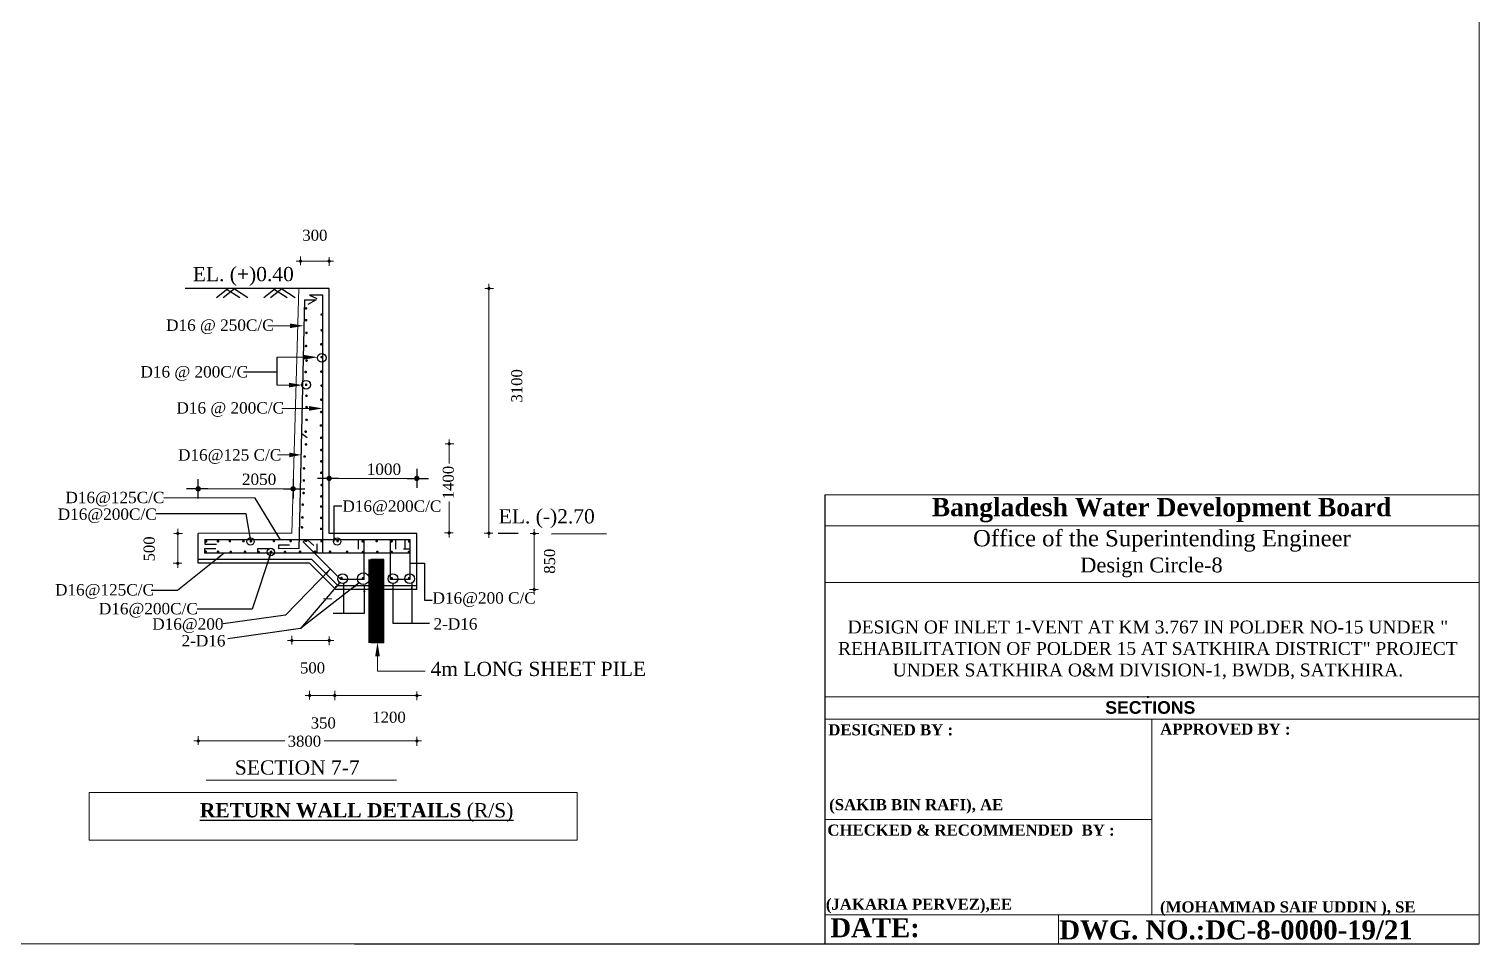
# Model space of a CAD drawing. Header units: inches. Extents: x -1277702 to 350617, y -622745 to 1282697.
# Drawn here: x -693778 to -657097, y 907299 to 930441 of the extents above; entities that cross this region are included whole.
import ezdxf

# ---------------------------------------------------------------- set-up
doc = ezdxf.new("R2010")
doc.units = ezdxf.units.IN
doc.header["$LTSCALE"] = 600
doc.header["$MEASUREMENT"] = 0
doc.linetypes.add('DASHED2', pattern=[0.375, 0.25, -0.125])
for name, color, linetype, lineweight in [('DIM', 140, 'Continuous', 15), ('Left Bank Profile', 7, 'Continuous', 25), ('LINE', 7, 'Continuous', 20)]:
    doc.layers.add(name, color=color, linetype=linetype, lineweight=lineweight)
for name, color, linetype in [('ELEVATION', 7, 'Continuous'), ('PLAN', 7, 'Continuous'), ('TEXT', 7, 'Continuous')]:
    doc.layers.add(name, color=color, linetype=linetype)
doc.styles.add('REGULAR', font='times.ttf', dxfattribs={"height": 200})
doc.dimstyles.new('DIM', dxfattribs={"dimscale": 0, "dimtxt": 200, "dimasz": 1.6, "dimexe": 0, "dimexo": 0, "dimgap": 100, "dimtad": 1, "dimdec": 0, "dimzin": 0, "dimdsep": 46, "dimtxsty": 'REGULAR', "dimblk": 'DD', "dimcen": 150, "dimse1": 1, "dimse2": 1, "dimclrd": 7, "dimclrt": 133, "dimadec": 0, "dimazin": 0, "dimtfac": 1, "dimtdec": 0, "dimtofl": 0, "dimtmove": 0, "dimatfit": 3, "dimfxl": 1, "dimtolj": 1, "dimtzin": 0, "dimlwd": 0, "dimarcsym": 0})
doc.dimstyles.new('LEADER', dxfattribs={"dimtxt": 150, "dimasz": 160, "dimexe": 100, "dimexo": 100, "dimgap": 70, "dimtad": 0, "dimtih": 1, "dimtoh": 1, "dimdec": 0, "dimzin": 0, "dimdsep": 46, "dimtxsty": 'Standard', "dimcen": 0.09, "dimclrd": 170, "dimclre": 170, "dimclrt": 169, "dimadec": 0, "dimazin": 0, "dimtfac": 1, "dimtdec": 4, "dimtofl": 0, "dimtmove": 0, "dimatfit": 3, "dimfxl": 1, "dimtolj": 1, "dimtzin": 0, "dimarcsym": 0})

# ---------------------------------------------------------------- blocks, each defined once
blk = doc.blocks.new('D')
at = {"color": 170}
for p, q in [((-87, 0), (107, 0)), ((0, -87), (0, 87))]:
    blk.add_line(p, q, dxfattribs=at)
at = {"color": 170, "const_width": 25}
blk.add_lwpolyline([(-12, 0, 1), (12, 0, 1)], format="xyb", close=True, dxfattribs=at)
blk = doc.blocks.new('DOT')
at = {"layer": 'DIM'}
for p, q in [((-75, 0), (71, 0)), ((0, 63), (0, -75))]:
    blk.add_line(p, q, dxfattribs=at)
at = {"layer": 'DIM', "const_width": 24.8}
blk.add_lwpolyline([(-13, 0, 1), (13, 0, 1)], format="xyb", close=True, dxfattribs=at)
blk = doc.blocks.new('DD')
at = {"layer": 'DIM'}
blk.add_blockref('DOT', (0, 0), dxfattribs=at)
blk = doc.blocks.new('*D197')
at = {"layer": 'DEFPOINTS', "color": 0, "linetype": 'Continuous'}
for p in [(-686290, 923880), (-686290, 917688), (-682144, 917688)]:
    blk.add_point(p, dxfattribs=at)
at = {"layer": 'LINE', "color": 1, "linetype": 'ByBlock', "lineweight": 0}
blk.add_line((-682144, 923879), (-682144, 917690), dxfattribs=at)
at = {"layer": 'LINE', "color": 1, "linetype": 'Continuous', "lineweight": 0, "xscale": 1.6, "yscale": 1.6, "zscale": 1.6}
for p, rotation in [((-682144, 923880), 90), ((-682144, 917688), 270)]:
    blk.add_blockref('DD', p, dxfattribs=dict(at, rotation=rotation))
at = {"layer": 'LINE', "color": 1, "linetype": 'Continuous', "insert": (-681436, 921415), "char_height": 200, "attachment_point": 5, "rotation": 90, "style": 'REGULAR'}
blk.add_mtext('\\A1;{\\fTimes New Roman CE|b0|i0|c238|p18;\\H1.4x;3\\fTimes New Roman CE|b0|i0|c0|p18;1\\fTimes New Roman|b0|i0|c238|p18;00}', dxfattribs=at)
blk = doc.blocks.new('*D198')
at = {"layer": 'DEFPOINTS', "color": 0, "linetype": 'Continuous'}
for p in [(-681402, 917679), (-682433, 916263), (-680997, 916263)]:
    blk.add_point(p, dxfattribs=at)
at = {"layer": 'LINE', "color": 1, "linetype": 'ByBlock', "lineweight": 0}
blk.add_line((-680997, 917678), (-680997, 916265), dxfattribs=at)
at = {"layer": 'LINE', "color": 1, "linetype": 'Continuous', "lineweight": 0, "xscale": 1.6, "yscale": 1.6, "zscale": 1.6}
for p, rotation in [((-680997, 917679), 90), ((-680997, 916263), 270)]:
    blk.add_blockref('DD', p, dxfattribs=dict(at, rotation=rotation))
at = {"layer": 'LINE', "color": 1, "linetype": 'Continuous', "insert": (-680607, 916979), "char_height": 200, "attachment_point": 5, "rotation": 90, "style": 'REGULAR'}
blk.add_mtext('\\A1;{\\fTimes New Roman CE|b0|i0|c238|p18;\\H1.4x;850}', dxfattribs=at)
blk = doc.blocks.new('*D199')
at = {"layer": 'DEFPOINTS', "color": 0, "linetype": 'Continuous'}
for p in [(-686678, 915986), (-686044, 915415), (-686044, 913584)]:
    blk.add_point(p, dxfattribs=at)
at = {"layer": 'LINE', "color": 1, "linetype": 'ByBlock', "lineweight": 0}
blk.add_line((-686676, 913584), (-686045, 913584), dxfattribs=at)
at = {"layer": 'LINE', "color": 1, "linetype": 'Continuous', "lineweight": 0, "xscale": 1.6, "yscale": 1.6, "zscale": 1.6, "rotation": 180}
blk.add_blockref('DD', (-686678, 913584), dxfattribs=at)
at = {"layer": 'LINE', "color": 1, "linetype": 'Continuous', "lineweight": 0, "xscale": 1.6, "yscale": 1.6, "zscale": 1.6}
blk.add_blockref('DD', (-686044, 913584), dxfattribs=at)
at = {"layer": 'LINE', "color": 1, "linetype": 'Continuous', "insert": (-686333, 912888), "char_height": 200, "attachment_point": 5, "style": 'REGULAR'}
blk.add_mtext('\\A1;{\\fTimes New Roman CE|b0|i0|c238|p18;\\H1.4x;3\\fTimes New Roman CE|b0|i0|c0|p18;5\\fTimes New Roman CE|b0|i0|c238|p18;0}', dxfattribs=at)
blk = doc.blocks.new('*D200')
at = {"layer": 'DEFPOINTS', "color": 0, "linetype": 'Continuous'}
for p in [(-686044, 915415), (-683964, 915322), (-683964, 913584)]:
    blk.add_point(p, dxfattribs=at)
at = {"layer": 'LINE', "color": 1, "linetype": 'ByBlock', "lineweight": 0}
blk.add_line((-686042, 913584), (-683966, 913584), dxfattribs=at)
at = {"layer": 'LINE', "color": 1, "linetype": 'Continuous', "lineweight": 0, "xscale": 1.6, "yscale": 1.6, "zscale": 1.6, "rotation": 180}
blk.add_blockref('DD', (-686044, 913584), dxfattribs=at)
at = {"layer": 'LINE', "color": 1, "linetype": 'Continuous', "lineweight": 0, "xscale": 1.6, "yscale": 1.6, "zscale": 1.6}
blk.add_blockref('DD', (-683964, 913584), dxfattribs=at)
at = {"layer": 'LINE', "color": 1, "linetype": 'Continuous', "insert": (-684670, 913033), "char_height": 200, "attachment_point": 5, "style": 'REGULAR'}
blk.add_mtext('\\A1;{\\fTimes New Roman CE|b0|i0|c238|p18;\\H1.4x;\\C6;1200}', dxfattribs=at)
blk = doc.blocks.new('*D201')
at = {"layer": 'DEFPOINTS', "color": 0, "linetype": 'Continuous'}
for p in [(-689496, 916927), (-683964, 916263), (-683964, 912434)]:
    blk.add_point(p, dxfattribs=at)
at = {"layer": 'LINE', "color": 1, "linetype": 'ByBlock', "lineweight": 0}
for p, q in [((-689495, 912434), (-687309, 912434)), ((-683966, 912434), (-686314, 912434))]:
    blk.add_line(p, q, dxfattribs=at)
at = {"layer": 'LINE', "color": 1, "linetype": 'Continuous', "lineweight": 0, "xscale": 1.6, "yscale": 1.6, "zscale": 1.6, "rotation": 180}
blk.add_blockref('DD', (-689496, 912434), dxfattribs=at)
at = {"layer": 'LINE', "color": 1, "linetype": 'Continuous', "lineweight": 0, "xscale": 1.6, "yscale": 1.6, "zscale": 1.6}
blk.add_blockref('DD', (-683964, 912434), dxfattribs=at)
at = {"layer": 'LINE', "color": 1, "linetype": 'Continuous', "insert": (-686811, 912427), "char_height": 200, "attachment_point": 5, "style": 'REGULAR'}
blk.add_mtext('\\A1;{\\fTimes New Roman|b0|i0|c238|p18;\\H1.4x;3\\fTimes New Roman|b0|i0|c0|p18;800}', dxfattribs=at)
blk = doc.blocks.new('*D222')
at = {"layer": 'DEFPOINTS', "color": 0, "linetype": 'Continuous'}
for p in [(-689500, 917684), (-690014, 916927), (-689500, 916927)]:
    blk.add_point(p, dxfattribs=at)
at = {"layer": 'LINE', "color": 1, "linetype": 'ByBlock', "lineweight": 0}
blk.add_line((-690014, 917682), (-690014, 916929), dxfattribs=at)
at = {"layer": 'LINE', "color": 1, "linetype": 'Continuous', "lineweight": 0, "xscale": 1.6, "yscale": 1.6, "zscale": 1.6}
for p, rotation in [((-690014, 917684), 90), ((-690014, 916927), 270)]:
    blk.add_blockref('DD', p, dxfattribs=dict(at, rotation=rotation))
at = {"layer": 'LINE', "color": 1, "linetype": 'Continuous', "insert": (-690736, 917291), "char_height": 200, "attachment_point": 5, "rotation": 90, "style": 'REGULAR'}
blk.add_mtext('\\A1;{\\fTimes New Roman CE|b0|i0|c238|p18;\\H1.4x;500}', dxfattribs=at)
blk = doc.blocks.new('*D202')
at = {"layer": 'DEFPOINTS', "color": 0, "linetype": 'Continuous'}
for p in [(-687129, 917689), (-686181, 917684), (-686181, 914976)]:
    blk.add_point(p, dxfattribs=at)
at = {"layer": 'LINE', "color": 1, "linetype": 'ByBlock', "lineweight": 0}
blk.add_line((-687127, 914976), (-686182, 914976), dxfattribs=at)
at = {"layer": 'LINE', "color": 1, "linetype": 'Continuous', "lineweight": 0, "xscale": 1.6, "yscale": 1.6, "zscale": 1.6, "rotation": 180}
blk.add_blockref('DD', (-687129, 914976), dxfattribs=at)
at = {"layer": 'LINE', "color": 1, "linetype": 'Continuous', "lineweight": 0, "xscale": 1.6, "yscale": 1.6, "zscale": 1.6}
blk.add_blockref('DD', (-686181, 914976), dxfattribs=at)
at = {"layer": 'LINE', "color": 1, "linetype": 'Continuous', "insert": (-686605, 914281), "char_height": 200, "attachment_point": 5, "style": 'REGULAR'}
blk.add_mtext('\\A1;{\\fTimes New Roman|b0|i0|c0|p18;\\H1.4x;50\\fTimes New Roman|b0|i0|c238|p18;0}', dxfattribs=at)
blk = doc.blocks.new('*D203')
at = {"layer": 'DEFPOINTS', "color": 0, "linetype": 'Continuous'}
for p in [(-686909, 926973), (-686187, 926401), (-686187, 924570)]:
    blk.add_point(p, dxfattribs=at)
at = {"layer": 'LINE', "color": 1, "linetype": 'ByBlock', "lineweight": 0}
blk.add_line((-686907, 924570), (-686189, 924570), dxfattribs=at)
at = {"layer": 'LINE', "color": 1, "linetype": 'Continuous', "lineweight": 0, "xscale": 1.6, "yscale": 1.6, "zscale": 1.6, "rotation": 180}
blk.add_blockref('DD', (-686909, 924570), dxfattribs=at)
at = {"layer": 'LINE', "color": 1, "linetype": 'Continuous', "lineweight": 0, "xscale": 1.6, "yscale": 1.6, "zscale": 1.6}
blk.add_blockref('DD', (-686187, 924570), dxfattribs=at)
at = {"layer": 'LINE', "color": 1, "linetype": 'Continuous', "insert": (-686546, 925223), "char_height": 200, "attachment_point": 5, "style": 'REGULAR'}
blk.add_mtext('\\A1;{\\fTimes New Roman CE|b0|i0|c238|p18;\\H1.4x;30\\fTimes New Roman|b0|i0|c238|p18;0}', dxfattribs=at)
blk = doc.blocks.new('*D220')
at = {"layer": 'DEFPOINTS', "color": 0, "linetype": 'Continuous'}
for p in [(-681343, 919949), (-683150, 917696), (-679999, 917696)]:
    blk.add_point(p, dxfattribs=at)
at = {"layer": 'LINE', "color": 1, "lineweight": 0}
for p, q in [((-683150, 919947), (-683150, 919452)), ((-683150, 917698), (-683150, 918489))]:
    blk.add_line(p, q, dxfattribs=at)
at = {"layer": 'LINE', "color": 1, "linetype": 'Continuous', "lineweight": 0, "xscale": 1.6, "yscale": 1.6, "zscale": 1.6}
for p, rotation in [((-683150, 919949), 90), ((-683150, 917696), 270)]:
    blk.add_blockref('DD', p, dxfattribs=dict(at, rotation=rotation))
at = {"layer": 'LINE', "color": 1, "linetype": 'Continuous', "insert": (-683171, 918970), "char_height": 200, "attachment_point": 5, "rotation": 90, "style": 'REGULAR'}
blk.add_mtext('\\A1;{\\fTimes New Roman|b0|i0|c0|p18;\\H1.4x;1400}', dxfattribs=at)

msp = doc.modelspace()

# ---------------------------------------------------------------- linework, layer by layer
at = {"color": 7}
for p, q in [((-686734.07168, 923879.86784), (-689830.76289, 923879.86784)), ((-688749.01128, 923873.1266), (-689033.52784, 923637.88998)), ((-688582.22527, 923873.1266), (-688866.74183, 923637.88998)), ((-688788.2551, 923873.1266), (-688444.87327, 923647.69184)), ((-688582.22527, 923873.1266), (-688238.84344, 923647.69184)), ((-687552.07887, 923873.1266), (-687836.59542, 923637.88998)), ((-687385.29286, 923873.1266), (-687669.80942, 923637.88998)), ((-687591.32269, 923873.1266), (-687247.94085, 923647.69184)), ((-687385.29286, 923873.1266), (-687041.91103, 923647.69184)), ((-686180.83971, 923879.86784), (-686734.07168, 923879.86784)), ((-673646.91289, 918661.9124, 0), (-673646.91289, 907299.40895, 0)), ((-684121.88373, 916934.59795), (-683771.47782, 916934.59795)), ((-683769.77129, 916928.82355), (-683769.77129, 915994.35215)), ((-683769.77129, 915994.35215), (-683574.90337, 915994.35215))]:
    msp.add_line(p, q, dxfattribs=at)
for p, q in [((-687502.81985, 921429.69402), (-687502.81985, 922138.40906)), ((-687505.90924, 921765.5791), (-688353.27715, 921765.5791))]:
    msp.add_line(p, q)
at = {"color": 1}
msp.add_line((-686878.46189, 920213.84331), (-686745.01178, 920107.19979), dxfattribs=at)
at = {"color": 5, "linetype": 'Continuous', "lineweight": 0}
for p, q in [((-686192.06032, 919075.37353), (-683970.67798, 919073.62316)), ((-689494.59572, 918810.87465), (-686913.5077, 918810.87465)), ((-686118.73518, 916031.09757), (-686326.09944, 916032.4105)), ((-684962.40177, 914575.24585), (-684962.40177, 914198.92299)), ((-684962.40177, 914198.92299), (-683752.04773, 914198.92401))]:
    msp.add_line(p, q, dxfattribs=at)
at = {"layer": 'DEFPOINTS', "color": 0, "linetype": 'ByBlock'}
for p in [(-686910.74154, 918810.87465), (-689500.23153, 917683.66976), (-686180.83971, 917683.66976), (-683967.91182, 917683.66976), (-683967.91182, 917683.66976), (-683470.99476, 917683.66976), (-681630.21803, 917683.66976), (-689502.84523, 912709.76796), (-683993.48161, 912709.76796), (-689502.84523, 912433.3737)]:
    msp.add_point(p, dxfattribs=at)
at = {"layer": 'ELEVATION', "color": 1}
for p, q in [((-686346.8093, 923706.05396), (-686683.88897, 923706.05396)), ((-686683.88897, 923706.05396), (-686494.28099, 923624.81938)), ((-686346.8093, 917185.76099), (-686346.8093, 923706.05396)), ((-686806.08595, 923593.23261), (-686948.13295, 917296.40738)), ((-686806.13476, 923593.23261), (-686510.96079, 923593.23261)), ((-686510.96079, 923593.23261), (-686720.55684, 923473.21335)), ((-686955.36447, 917517.70017), (-689334.26194, 917517.70017)), ((-689326.92658, 917519.41857), (-689326.92658, 917410.80387)), ((-689326.92658, 917410.80387), (-689036.96351, 917410.80387)), ((-687188.4484, 917386.91949), (-687467.62404, 917386.91949)), ((-687464.18891, 917386.91949), (-687467.42148, 917296.40738)), ((-684133.88141, 917517.70017), (-686961.29195, 917517.70017)), ((-686767.10783, 917523.20869), (-686838.58099, 917469.66356)), ((-685890.80006, 916521.88263), (-686838.58099, 917469.66356)), ((-686735.38325, 917519.41857), (-686572.27819, 917374.59952)), ((-686490.04355, 917184.4843), (-686490.04355, 917416.95858)), ((-685448.67149, 917519.41857), (-685448.67149, 917284.08741)), ((-685295.66855, 916521.88263), (-685295.66855, 917517.70017)), ((-684631.79019, 916521.88263), (-684631.79019, 917517.70017)), ((-684506.29264, 917519.41857), (-684506.29264, 917284.08741)), ((-684270.69644, 917519.41857), (-684270.69644, 917284.08741)), ((-684133.88141, 916521.88263), (-684133.88141, 917517.70017)), ((-689055.0863, 917296.40738), (-689334.26194, 917296.40738)), ((-689334.26194, 917296.40738), (-689334.26194, 917185.76099)), ((-684133.88141, 917185.76099), (-689334.26194, 917185.76099)), ((-687721.31679, 917296.40738), (-688000.49243, 917296.40738)), ((-688000.49243, 917296.40738), (-688000.49243, 917185.76099)), ((-686948.05919, 917299.677), (-687467.42148, 917296.40738)), ((-684133.90538, 917285.19855), (-684300.14335, 917285.19855)), ((-685295.66855, 916521.88263), (-685890.80006, 916521.88263)), ((-684133.88141, 916521.88263), (-684631.79019, 916521.88263))]:
    msp.add_line(p, q, dxfattribs=at)
at = {"layer": 'ELEVATION'}
for p, q in [((-686180.83971, 917683.66976), (-686180.83971, 923879.86784)), ((-687128.99651, 917688.53917), (-689500.23153, 917683.66976)), ((-689500.23153, 916927.18185), (-689500.23153, 917683.66976)), ((-683967.91182, 917683.66976), (-686180.83971, 917683.66976)), ((-683967.91182, 916263.30348), (-683967.91182, 917683.66976)), ((-680560.95443, 917677.04758), (-679169.35594, 917681.97777)), ((-686623.42528, 917019.7914), (-689500.23153, 917019.7914)), ((-685959.54692, 916355.91303), (-686623.42528, 917019.7914)), ((-685173.95752, 914912.66665), (-685173.95752, 917019.7914)), ((-685173.95752, 914912.66665), (-685173.95752, 917019.7914)), ((-685173.95752, 914912.66665), (-685173.95752, 917019.7914)), ((-685173.95752, 914912.66665), (-685173.95752, 917019.7914)), ((-685151.82824, 914912.66665), (-685151.82824, 917019.7914)), ((-685151.82824, 914912.66665), (-685151.82824, 917019.7914)), ((-685151.82824, 914912.66665), (-685151.82824, 917019.7914)), ((-685151.82824, 914912.66665), (-685151.82824, 917019.7914)), ((-685151.82824, 914912.66665), (-685151.82824, 917019.7914)), ((-685151.82824, 914912.66665), (-685151.82824, 917019.7914)), ((-685151.82824, 914912.66665), (-685151.82824, 917019.7914)), ((-685151.82824, 914912.66665), (-685151.82824, 917019.7914)), ((-685151.82824, 914912.66665), (-685151.82824, 917019.7914)), ((-685151.82824, 914912.66665), (-685151.82824, 917019.7914)), ((-685151.82824, 914912.66665), (-685151.82824, 917019.7914)), ((-685151.82824, 914912.66665), (-685151.82824, 917019.7914)), ((-685129.69896, 914912.66665), (-685129.69896, 917019.7914)), ((-685129.69896, 914912.66665), (-685129.69896, 917019.7914)), ((-685129.69896, 914912.66665), (-685129.69896, 917019.7914)), ((-685129.69896, 914912.66665), (-685129.69896, 917019.7914)), ((-685129.69896, 914912.66665), (-685129.69896, 917019.7914)), ((-685129.69896, 914912.66665), (-685129.69896, 917019.7914)), ((-685129.69896, 914912.66665), (-685129.69896, 917019.7914)), ((-685129.69896, 914912.66665), (-685129.69896, 917019.7914)), ((-685129.69896, 914912.66665), (-685129.69896, 917019.7914)), ((-685129.69896, 914912.66665), (-685129.69896, 917019.7914)), ((-685129.69896, 914912.66665), (-685129.69896, 917019.7914)), ((-685129.69896, 914912.66665), (-685129.69896, 917019.7914)), ((-685129.69896, 914912.66665), (-685129.69896, 917019.7914)), ((-685129.69896, 914912.66665), (-685129.69896, 917019.7914)), ((-684797.75978, 917019.7914), (-685129.69896, 917019.7914)), ((-685118.63432, 914912.66665), (-685118.63432, 917019.7914)), ((-685107.56968, 914912.66665), (-685107.56968, 917019.7914)), ((-685107.56968, 914912.66665), (-685107.56968, 917019.7914)), ((-685107.56968, 914912.66665), (-685107.56968, 917019.7914)), ((-685107.56968, 914912.66665), (-685107.56968, 917019.7914)), ((-685096.50504, 914912.66665), (-685096.50504, 917019.7914)), ((-685096.50504, 914912.66665), (-685096.50504, 917019.7914)), ((-685074.37576, 914912.66665), (-685074.37576, 917019.7914)), ((-685052.24649, 914912.66665), (-685052.24649, 917019.7914)), ((-685030.11721, 914912.66665), (-685030.11721, 917019.7914)), ((-685007.98793, 914912.66665), (-685007.98793, 917019.7914)), ((-684985.85865, 914912.66665), (-684985.85865, 917019.7914)), ((-684985.85865, 914912.66665), (-684985.85865, 917019.7914)), ((-684985.85865, 914912.66665), (-684985.85865, 917019.7914)), ((-684985.85865, 914912.66665), (-684985.85865, 917019.7914)), ((-684985.85865, 914912.66665), (-684985.85865, 917019.7914)), ((-684985.85865, 914912.66665), (-684985.85865, 917019.7914)), ((-684985.85865, 914912.66665), (-684985.85865, 917019.7914)), ((-684985.85865, 914912.66665), (-684985.85865, 917019.7914)), ((-684985.85865, 914912.66665), (-684985.85865, 917019.7914)), ((-684963.72937, 914912.66665), (-684963.72937, 917019.7914)), ((-684941.60009, 914912.66665), (-684941.60009, 917019.7914)), ((-684919.47081, 914912.66665), (-684919.47081, 917019.7914)), ((-684897.34153, 914912.66665), (-684897.34153, 917019.7914)), ((-684897.34153, 914912.66665), (-684897.34153, 917019.7914)), ((-684897.34153, 914912.66665), (-684897.34153, 917019.7914)), ((-684875.21226, 914912.66665), (-684875.21226, 917019.7914)), ((-684875.21226, 914912.66665), (-684875.21226, 917019.7914)), ((-684853.08298, 914912.66665), (-684853.08298, 917019.7914)), ((-684830.9537, 914912.66665), (-684830.9537, 917019.7914)), ((-684808.82442, 914912.66665), (-684808.82442, 917019.7914)), ((-684797.75978, 914912.66665), (-684797.75978, 917019.7914)), ((-686681.37583, 916927.18185), (-689500.23153, 916927.18185)), ((-686017.49746, 916263.30348), (-686681.37583, 916927.18185)), ((-685129.69896, 916355.91303), (-685959.54692, 916355.91303)), ((-683967.91182, 916355.91303), (-684797.75978, 916355.91303)), ((-685129.69896, 916263.30348), (-686017.49746, 916263.30348)), ((-683967.91182, 916263.30348), (-684797.75978, 916263.30348)), ((-684797.75978, 914912.66665), (-685129.69896, 914912.66665))]:
    msp.add_line(p, q, dxfattribs=at)
at = {"layer": 'ELEVATION', "color": 1, "lineweight": 0, "const_width": 32.64069}
for points in [[(-686753.32405, 923374.65747, -1), (-686787.0712, 923374.65747, -1)], [(-686749.52228, 923075.76207, -1), (-686783.26943, 923075.76207, -1)], [(-686356.80325, 923219.67516, -1), (-686390.5504, 923219.67516, -1)], [(-686741.70875, 922754.72741, -1), (-686775.4559, 922754.72741, -1)], [(-686356.80325, 922821.14851, -1), (-686390.5504, 922821.14851, -1)], [(-686752.79108, 922422.62187, -1), (-686786.53823, 922422.62187, -1)], [(-686367.88558, 922466.90206, -1), (-686401.63273, 922466.90206, -1)], [(-686356.80176, 922141.52956, -1), (-686390.54891, 922141.52956, -1)], [(-686761.91625, 921765.07308, -1), (-686795.6634, 921765.07308, -1)], [(-686739.7501, 922052.8976, -1), (-686773.49725, 922052.8976, -1)], [(-686367.88409, 921776.21388, -1), (-686401.63124, 921776.21388, -1)], [(-686749.03905, 921444.03759, -1), (-686782.7862, 921444.03759, -1)], [(-686356.80176, 921421.96825, -1), (-686390.54891, 921421.96825, -1)], [(-686742.08328, 921164.67901, -1), (-686775.83043, 921164.67901, -1)], [(-686367.88409, 921065.55329, -1), (-686401.63124, 921065.55329, -1)], [(-686739.02779, 920877.3157, -1), (-686772.77494, 920877.3157, -1)], [(-686367.88409, 920755.58868, -1), (-686401.63124, 920755.58868, -1)], [(-686739.02779, 920556.28104, -1), (-686772.77494, 920556.28104, -1)], [(-686378.96791, 920412.41309, -1), (-686412.71506, 920412.41309, -1)], [(-686761.19245, 920257.38564, -1), (-686794.9396, 920257.38564, -1)], [(-686755.54581, 919934.15804, -1), (-686789.29296, 919934.15804, -1)], [(-686367.88409, 920102.44765, -1), (-686401.63124, 920102.44765, -1)], [(-686788.55896, 919628.08018, -1), (-686822.30611, 919628.08018, -1)], [(-686367.88409, 919792.48304, -1), (-686401.63124, 919792.48304, -1)], [(-686805.96154, 919327.49097, -1), (-686839.70869, 919327.49097, -1)], [(-686367.88409, 919504.65851, -1), (-686401.63124, 919504.65851, -1)], [(-686367.88409, 919216.83316, -1), (-686401.63124, 919216.83316, -1)], [(-686808.40844, 919023.1455, -1), (-686842.15559, 919023.1455, -1)], [(-686356.80176, 918906.86855, -1), (-686390.54891, 918906.86855, -1)], [(-686814.83284, 918703.8691, -1), (-686848.57999, 918703.8691, -1)], [(-686367.88409, 918619.04403, -1), (-686401.63124, 918619.04403, -1)], [(-686367.88409, 918619.04403, -1), (-686401.63124, 918619.04403, -1)], [(-686844.36469, 918087.67517, -1), (-686878.11184, 918087.67517, -1)], [(-686836.0495, 918411.42508, -1), (-686869.79665, 918411.42508, -1)], [(-686367.88409, 918364.42965, -1), (-686401.63124, 918364.42965, -1)], [(-686855.75219, 917836.12964, -1), (-686889.49934, 917836.12964, -1)], [(-686367.88409, 918076.60512, -1), (-686401.63124, 918076.60512, -1)], [(-686367.88409, 917799.85065, -1), (-686401.63124, 917799.85065, -1)], [(-689278.70157, 917484.4627, -1), (-689312.44872, 917484.4627, -1)], [(-688979.47263, 917484.4627, -1), (-689013.21978, 917484.4627, -1)], [(-688680.24369, 917489.99773, -1), (-688713.99084, 917489.99773, -1)], [(-688335.58838, 917489.99773, -1), (-688369.33553, 917489.99773, -1)], [(-688145.91005, 917484.4627, -1), (-688179.6572, 917484.4627, -1)], [(-687565.35061, 917489.99773, -1), (-687599.09777, 917489.99773, -1)], [(-687144.21303, 917489.99773, -1), (-687177.96018, 917489.99773, -1)], [(-686749.13871, 917495.53192, -1), (-686782.88586, 917495.53192, -1)], [(-686361.24812, 917489.9969, -1), (-686394.99527, 917489.9969, -1)], [(-685954.65777, 917489.9969, -1), (-685988.40492, 917489.9969, -1)], [(-685319.48949, 917484.46188, -1), (-685353.23664, 917484.46188, -1)], [(-684964.84739, 917489.9969, -1), (-684998.59454, 917489.9969, -1)], [(-684588.04063, 917484.46188, -1), (-684621.78778, 917484.46188, -1)], [(-684144.73838, 917484.46188, -1), (-684178.48553, 917484.46188, -1)], [(-689289.78391, 917218.77827, -1), (-689323.53106, 917218.77827, -1)], [(-688979.47263, 917218.77827, -1), (-689013.21978, 917218.77827, -1)], [(-688658.07753, 917213.24325, -1), (-688691.82468, 917213.24325, -1)], [(-688296.79947, 917218.77827, -1), (-688330.54662, 917218.77827, -1)], [(-687953.23971, 917213.24325, -1), (-687986.98686, 917213.24325, -1)], [(-687637.38652, 917218.77827, -1), (-687671.13367, 917218.77827, -1)], [(-687286.64302, 917213.24242, -1), (-687320.39017, 917213.24242, -1)], [(-686904.29435, 917218.77745, -1), (-686938.0415, 917218.77745, -1)], [(-686527.48759, 917218.77745, -1), (-686561.23474, 917218.77745, -1)], [(-686145.13891, 917218.77745, -1), (-686178.88606, 917218.77745, -1)], [(-685712.92049, 917218.77745, -1), (-685746.66764, 917218.77745, -1)], [(-685308.40715, 917213.24242, -1), (-685342.1543, 917213.24242, -1)], [(-684948.22315, 917213.24242, -1), (-684981.9703, 917213.24242, -1)], [(-684588.04063, 917213.24242, -1), (-684621.78778, 917213.24242, -1)], [(-684150.2803, 917213.24242, -1), (-684184.02745, 917213.24242, -1)], [(-685856.9938, 916554.5672, -1), (-685890.74095, 916554.5672, -1)], [(-685313.94757, 916549.03218, -1), (-685347.69472, 916549.03218, -1)], [(-684588.04063, 916549.03218, -1), (-684621.78778, 916549.03218, -1)], [(-684144.73838, 916549.03218, -1), (-684178.48553, 916549.03218, -1)]]:
    msp.add_lwpolyline(points, format="xyb", close=True, dxfattribs=at)
at = {"layer": 'ELEVATION', "color": 1}
for centre, radius in [((-686373.67533, 922124.65598), 109.32623), ((-686767.78453, 921444.49222), 109.32623), ((-688176.53468, 917478.45112), 93.70819), ((-685982.21453, 917478.05729), 93.70819), ((-687661.06174, 917212.94457), 93.70819)]:
    msp.add_circle(centre, radius, dxfattribs=at)
at = {"layer": 'Left Bank Profile', "elevation": 0}
msp.add_lwpolyline([(-685547.65671, 907299.40895), (-657097.11624, 907299.40895)], dxfattribs=at)
msp.add_lwpolyline([(-685547.65671, 907299.40895), (-657097.11624, 907299.40895)], dxfattribs=at)
at = {"layer": 'LINE', "linetype": 'Continuous'}
msp.add_line((-687129.13307, 917683.66976), (-686955.36447, 923879.86784), dxfattribs=at)
at = {"layer": 'LINE'}
for p, q in [((-673646.91289, 918661.9124, 0), (-657097.11624, 918661.9124, 0)), ((-673646.91289, 917877.24723, 0), (-657097.11624, 917877.24723, 0)), ((-673646.91289, 916444.05803, 0), (-657097.11624, 916444.05803, 0)), ((-673646.91289, 913553.38072, 0), (-657097.11624, 913553.38072, 0)), ((-673646.91289, 912984.93502, 0), (-657097.11624, 912984.93502, 0)), ((-665372.01457, 912984.93502, 0), (-665372.01457, 908033.83549, 0)), ((-673646.91289, 910449.99614, 0), (-665372.01457, 910449.99614, 0)), ((-673646.91289, 908033.83549, 0), (-657097.11624, 908033.83549, 0)), ((-670541.73451, 908033.83549, 0), (-657097.11624, 908033.83549, 0)), ((-670541.73451, 908033.83549, 0), (-657097.11624, 908033.83549, 0)), ((-670541.73451, 908033.83549, 0), (-657097.11624, 908033.83549, 0))]:
    msp.add_line(p, q, dxfattribs=at)
at = {"layer": 'LINE', "color": 7, "lineweight": 9}
for p, q in [((-667731.90551, 908033.83549, 0), (-667731.90551, 907299.40895, 0)), ((-657097.11624, 907299.40895, 0), (-673096.21019, 907299.40895, 0)), ((-660511.30741, 907299.40895, 0), (-659392.41085, 907299.40895, 0))]:
    msp.add_line(p, q, dxfattribs=at)
at = {"layer": 'LINE', "elevation": 0}
msp.add_lwpolyline([(-657097.11624, 907299.40895), (-724210.2993, 907299.40895), (-724210.2993, 954758.01697), (-657097.11624, 954758.01697)], close=True, dxfattribs=at)
at = {"layer": 'LINE', "linetype": 'Continuous'}
msp.add_lwpolyline([(-692253.11049, 911132.06994), (-692253.11049, 909927.11275), (-679913.13071, 909927.11275), (-679913.13071, 911132.06994), (-692253.11049, 911132.06994)], dxfattribs=at)
at = {"layer": 'PLAN', "color": 170, "lineweight": 0}
for p, q in [((-686822.86274, 922138.75556), (-687502.81985, 922138.40906)), ((-686697.9402, 920845.24454), (-687377.8973, 920844.89805)), ((-689296.44126, 911443.70627), (-684484.91819, 911443.70627))]:
    msp.add_line(p, q, dxfattribs=at)
at = {"layer": 'PLAN', "color": 170}
msp.add_line((-681401.95787, 917679.31015), (-681912.35141, 917679.31015), dxfattribs=at)
at = {"layer": 'PLAN', "color": 170, "lineweight": 0}
for points in [[(-687093.24383, 922930.1301), (-687732.38681, 922930.1301)], [(-687181.29803, 921429.69402), (-687502.81985, 921429.69402)], [(-687048.61719, 919668.60058), (-687488.0433, 919668.60058)]]:
    msp.add_lwpolyline(points, dxfattribs=at)
at = {"layer": 'PLAN', "color": 170}
for centre, radius in [((-685844.14989, 916537.44981), 124.70099), ((-685319.89398, 916537.44981), 149.64132), ((-684570.95697, 916537.44981), 124.70099), ((-684146.55898, 916537.44981), 124.70099)]:
    msp.add_circle(centre, radius, dxfattribs=at)
for points in [[(-687179.1924, 922992.79571), (-686825.12394, 922933.7843), (-687179.1924, 922874.77289)], [(-686822.86274, 922197.76697), (-686468.79428, 922138.75556), (-686822.86274, 922079.74415)], [(-687199.75162, 921493.36478), (-686861.11413, 921434.35337), (-687199.75162, 921375.34196)], [(-686697.9402, 920904.25595), (-686343.87173, 920845.24454), (-686697.9402, 920786.23313)], [(-687190.58685, 919727.61199), (-686892.90297, 919670.55874), (-687190.58685, 919609.58917)], [(-685021.41318, 914575.24585), (-684962.40177, 914929.31431), (-684903.39036, 914575.24585)]]:
    msp.add_solid(points, dxfattribs=at)

# ---------------------------------------------------------------- block references
at = {"color": 170, "linetype": 'ByBlock', "xscale": -2.766159853665158, "yscale": 2.766159853665158, "zscale": 2.766159853878453}
for p in [(-686185.28522, 919075.37353), (-689497.36188, 918810.87465)]:
    msp.add_blockref('D', p, dxfattribs=at)
at = {"color": 170, "linetype": 'ByBlock', "xscale": -2.766159853665158, "yscale": 2.766159853665158, "zscale": 2.766159853878453, "rotation": 180}
for p in [(-683967.91182, 919075.37353), (-687097.5213, 918810.87465)]:
    msp.add_blockref('D', p, dxfattribs=at)

# ---------------------------------------------------------------- texts
at = {"layer": 'LINE', "color": 7, "lineweight": 9}
for s, insert, char_height, width, attachment_point in [('{\\fTimes New Roman|b1|i0|c0|p18;Bangladesh Water Development Board}', (-670940.1508, 918580.05542, 0), 461.0743465, 16561.6407069, 1), ('{\\fTimes New Roman|b0|i0|c0|p18;Office of the Superintending Engineer}', (-669895.10854, 917769.29552, 0), 412.6172954, 14821.0791608, 1), ('{\\fTimes New Roman|b0|i0|c0|p18;Design Circle-8}', (-667184.48583, 917072.12376, 0), 375.1066322, 13473.708328, 1), ('{\\fTimes New Roman Greek|b0|i0|c0|p18;\\C256;DESIGN OF INLET 1-VENT AT KM 3.767 IN POLDER NO-15 UNDER " REHABILITATION OF POLDER 15 AT SATKHIRA DISTRICT" PROJECT UNDER SATKHIRA O&M DIVISION-1, BWDB, SATKHIRA.\\P\\A1;\\fArial|b0|i0|c0|p34;.}', (-665473.03791, 913523.47712, 0), 326.04, 16455.1137545, 8), ('{\\fArial|b1|i0|c0|p34;\\C0;SECTIONS}', (-665412.45131, 913117.10022, 0), 318.9531882, 16122.9157505, 8)]:
    msp.add_mtext(s, dxfattribs=dict(at, insert=insert, char_height=char_height, width=width, attachment_point=attachment_point))
at = {"layer": 'LINE', "color": 7, "lineweight": 9, "attachment_point": 1}
for s, insert, char_height in [('{\\fTimes New Roman|b1|i0|c0|p18;DESIGNED BY :}', (-673558.15902, 912856.47433, 0), 280.6920377), ('{\\fTimes New Roman|b1|i0|c0|p18;APPROVED BY :}', (-665162.2408, 912874.6423, 0), 280.6920377), ('{\\fTimes New Roman|b1|i0|c0|p18;\\C0;(SAKIB BIN RAFI), AE}', (-673535.67835, 910964.11997, 0), 280.6920377), ('{\\fTimes New Roman|b1|i0|c0|p18;CHECKED & RECOMMENDED  BY :}', (-673581.23152, 910319.7707, 0), 280.6920377), ('{\\fTimes New Roman|b1|i0|c0|p18;\\C0;(JAKARIA PERVEZ),EE }', (-673620.24433, 908446.19932, 0), 280.6920377), ('{\\fTimes New Roman|b1|i0|c0|p18;\\C0;(MOHAMMAD SAIF UDDIN ), SE}', (-665165.68868, 908377.48867, 0), 280.6920377), ('{\\fTimes New Roman|b1|i0|c0|p18;DATE:}', (-673504.72085, 907951.91854, 0), 480.945158), (' {\\fTimes New Roman|b1|i0|c0|p18;DWG. NO.:DC-8-0000-19/21}', (-667892.6739, 907897.40655, 0), 480.945158)]:
    msp.add_mtext(s, dxfattribs=dict(at, insert=insert, char_height=char_height))
at = {"layer": 'TEXT', "linetype": 'DASHED2', "style": 'REGULAR'}
for s, height, p in [('D16@125C/C', 288, (-693119.21786, 916113.25182)), ('D16@200C/C', 288, (-692010.03489, 915636.34423)), ('SECTION 7-7', 360, (-688570.08558, 911584.22847))]:
    msp.add_text(s, height=height, dxfattribs=at).set_placement(p)
at = {"layer": 'TEXT', "linetype": 'DASHED2', "attachment_point": 1, "style": 'REGULAR'}
for s, insert, char_height, width in [('\\A1;{\\fTimes New Roman|b0|i0|c238|p18;EL. (+)\\fTimes New Roman|b0|i0|c0|p18;0\\fTimes New Roman|b0|i0|c238|p18;.}4{\\fTimes New Roman|b0|i0|c238|p18;0}', (-689635.17301, 924422.21647), 360, 8720.4337188), ('{\\fTimes New Roman|b0|i0|c238|p18;D16 @ \\fTimes New Roman|b0|i0|c0|p18;2\\fTimes New Roman CE|b0|i0|c238|p18;5\\fTimes New Roman|b0|i0|c238|p18;0C/C}', (-690309.59025, 923094.68279), 288, 8720.4337188), ('{\\fTimes New Roman CE|b0|i0|c238|p18;D16 @ 2}0{\\fTimes New Roman CE|b0|i0|c238|p18;0C/C}', (-690958.03957, 921914.06574), 288, 8720.4337188), ('{\\fTimes New Roman CE|b0|i0|c238|p18;D16 @ 2}0{\\fTimes New Roman CE|b0|i0|c238|p18;0C/C}', (-690047.79145, 921002.36796), 288, 8720.4337188), ('{\\fTimes New Roman|b0|i0|c238|p18;D16@1}25{\\fTimes New Roman|b0|i0|c238|p18; C/C}', (-690007.54496, 919813.085), 288, 8720.4337188), ('{\\fTimes New Roman|b0|i0|c238|p18;1}0{\\fTimes New Roman|b0|i0|c238|p18;00}', (-685234.49407, 919450.26327), 288, 8720.4337188), ('{\\fTimes New Roman|b0|i0|c238|p18;2}05{\\fTimes New Roman|b0|i0|c238|p18;0}', (-688391.66935, 919196.3287), 288, 8720.4337188), ('\\A1;{\\fTimes New Roman|b0|i0|c238|p18;D16@1}25{\\fTimes New Roman|b0|i0|c238|p18;C/C}', (-692855.79015, 918736.24215), 288, 8720.4337188), ('\\A1;{\\fTimes New Roman CE|b0|i0|c238|p18;D16@2}0{\\fTimes New Roman CE|b0|i0|c238|p18;0C/C}', (-685849.0421, 918518.34844), 288, 8720.4337188), ('\\A1;{\\fTimes New Roman CE|b0|i0|c238|p18;D16@2}0{\\fTimes New Roman CE|b0|i0|c238|p18;0C/C}', (-693050.42227, 918314.85987), 288, 8720.4337188), ('{\\fTimes New Roman|b0|i0|c238|p18;EL. (-)\\fTimes New Roman|b0|i0|c0|p18;2\\fTimes New Roman|b0|i0|c238|p18;.}7{\\fTimes New Roman|b0|i0|c238|p18;0}', (-681895.75167, 918295.84297), 360, 8720.4337188), ('{\\fTimes New Roman CE|b0|i0|c238|p18;D16@2}0{\\fTimes New Roman CE|b0|i0|c238|p18;0 C/C}', (-683569.53748, 916194.93456), 288, 8720.4337188), ('{\\fTimes New Roman CE|b0|i0|c238|p18;D16@2}0{\\fTimes New Roman CE|b0|i0|c238|p18;0}', (-690659.83805, 915536.59714), 288, 8720.4337188), ('{\\fTimes New Roman CE|b0|i0|c238|p18;2-D1}6', (-683544.89253, 915538.75556), 288, 8720.4337188), ('{\\fTimes New Roman CE|b0|i0|c238|p18;2-D1}6', (-689919.33763, 915112.72507), 288, 8720.4337188), ('4{\\fTimes New Roman CE|b0|i0|c238|p18;m LONG SHEET PILE}', (-683620.02739, 914436.60288), 360, 7641.9767424), ('{\\fTimes New Roman CE|b1|i0|c0|p18;\\LRETURN \\fTimes New Roman CE|b1|i0|c238|p18;WALL DETAILS\\fTimes New Roman CE|b0|i0|c0|p18; (R/S)}', (-689456.37311, 910862.69061), 360, 12815.2424287)]:
    msp.add_mtext(s, dxfattribs=dict(at, insert=insert, char_height=char_height, width=width))

# ---------------------------------------------------------------- dimensions: what is measured, and where the dimension line sits
at = {"layer": 'LINE', "color": 1, "linetype": 'Continuous'}
for base, p1, p2, text, picture, middle in [((-686187.05119, 924570.36012), (-686908.8801, 926972.57896), (-686187.05119, 926401.31015), '{\\fTimes New Roman CE|b0|i0|c238|p18;\\H1.4x;30\\fTimes New Roman|b0|i0|c238|p18;0}', '*D203', (-686546.14624, 925222.95992)), ((-686180.83971, 914976.28763), (-687128.99651, 917688.53917), (-686180.83971, 917683.66976), '{\\fTimes New Roman|b0|i0|c0|p18;\\H1.4x;50\\fTimes New Roman|b0|i0|c238|p18;0}', '*D202', (-686605.33069, 914280.7168)), ((-683964.17474, 912434.06057), (-689496.49445, 916927.18185), (-683964.17474, 916263.30348), '{\\fTimes New Roman|b0|i0|c238|p18;\\H1.4x;3\\fTimes New Roman|b0|i0|c0|p18;800}', '*D201', (-686811.33084, 912427.25889)), ((-686043.79012, 913584.00878), (-686677.63875, 915986.22762), (-686043.79012, 915414.95881), '{\\fTimes New Roman CE|b0|i0|c238|p18;\\H1.4x;3\\fTimes New Roman CE|b0|i0|c0|p18;5\\fTimes New Roman CE|b0|i0|c238|p18;0}', '*D199', (-686332.50985, 912888.43794)), ((-683964.17474, 913584.00878), (-686043.79012, 915414.95881), (-683964.17474, 915322.34926), '{\\fTimes New Roman CE|b0|i0|c238|p18;\\H1.4x;\\C6;1200}', '*D200', (-684670.33511, 913033.15694))]:
    dim = msp.add_linear_dim(base=base, p1=p1, p2=p2, text=text, dimstyle='DIM', override={"dimscale": 1, "dimclrd": 1, "dimclrt": 1, "dimtmove": 2, "dimfxl": 300, "dimfxlon": 1}, dxfattribs=at)
    dim.commit()
    dim.dimension.update_dxf_attribs({"geometry": picture, "text_midpoint": middle, "dimtype": 160})
for base, p1, p2, text, override, picture, middle in [((-682143.54023, 917688.17818), (-686289.93932, 923880.35998), (-686289.94756, 917688.17818), '{\\fTimes New Roman CE|b0|i0|c238|p18;\\H1.4x;3\\fTimes New Roman CE|b0|i0|c0|p18;1\\fTimes New Roman|b0|i0|c238|p18;00}', {"dimscale": 1, "dimclrd": 1, "dimclrt": 1, "dimtmove": 2, "dimfxl": 300, "dimfxlon": 1}, '*D197', (-681436.24026, 921414.93031)), ((-683149.59755, 917696.01001), (-681342.80989, 919948.89607), (-679998.76821, 917696.01001), '{\\fTimes New Roman|b0|i0|c0|p18;\\H1.4x;1400}', {"dimscale": 1, "dimclrd": 1, "dimclrt": 1, "dimtmove": 2}, '*D220', (-683171.38226, 918970.42134)), ((-690013.84275, 916927.18185), (-689500.23153, 917683.66976), (-689500.23153, 916927.18185), '{\\fTimes New Roman CE|b0|i0|c238|p18;\\H1.4x;500}', {"dimscale": 1, "dimclrd": 1, "dimclrt": 1, "dimtmove": 2, "dimfxl": 300, "dimfxlon": 1}, '*D222', (-690735.99023, 917290.88436)), ((-680997.30521, 916263.30348), (-681401.95787, 917679.31015), (-682432.79841, 916263.30348), '{\\fTimes New Roman CE|b0|i0|c238|p18;\\H1.4x;850}', {"dimscale": 1, "dimclrd": 1, "dimclrt": 1, "dimtmove": 2, "dimfxl": 300, "dimfxlon": 1}, '*D198', (-680606.58864, 916979.45652))]:
    dim = msp.add_linear_dim(base=base, p1=p1, p2=p2, angle=90, text=text, dimstyle='DIM', override=override, dxfattribs=at)
    dim.commit()
    dim.dimension.update_dxf_attribs({"geometry": picture, "text_midpoint": middle, "dimtype": 160})

# ---------------------------------------------------------------- leaders
at = {"color": 5, "linetype": 'Continuous', "lineweight": 0}
for points in [[(-687415.4105, 917517.70017), (-688055.59833, 918578.66834), (-690365.97449, 918580.0916)], [(-688162.78363, 917484.4627), (-688286.15063, 918178.51709), (-690568.93002, 918178.51709)], [(-686056.40066, 917480.57423), (-686057.30674, 918381.56709), (-685861.16713, 918381.56709)]]:
    msp.add_leader(points, dimstyle='LEADER', override={"dimasz": 100}, dxfattribs=at)
for points in [[(-688844.1382, 917185.17151), (-690024.285, 916237.17025), (-690684.52221, 916237.17025)], [(-687650.21316, 917215.48347), (-688136.01266, 915765.02584), (-689525.45144, 915765.02584)], [(-686146.94165, 916784.61004), (-687290.1532, 915619.95688), (-688863.64256, 915398.44708)], [(-685424.21124, 916432.12034), (-686908.22758, 915275.77507), (-688749.44432, 915016.84616)], [(-685918.08545, 916440.05217), (-686908.22758, 915275.77507), (-687209.52022, 915233.3916)], [(-685294.92976, 916362.86817), (-685294.92976, 915657.88083), (-686087.2088, 915657.88083)], [(-685819.18567, 916412.74882), (-685819.18567, 915657.88083)], [(-684570.95697, 916412.74882), (-684570.95697, 915415.14027), (-683647.26729, 915415.14027)], [(-684096.6295, 916412.74882), (-684096.6295, 915415.14027)]]:
    msp.add_leader(points, dimstyle='LEADER', dxfattribs=at)

doc.saveas('drawing.dxf')
